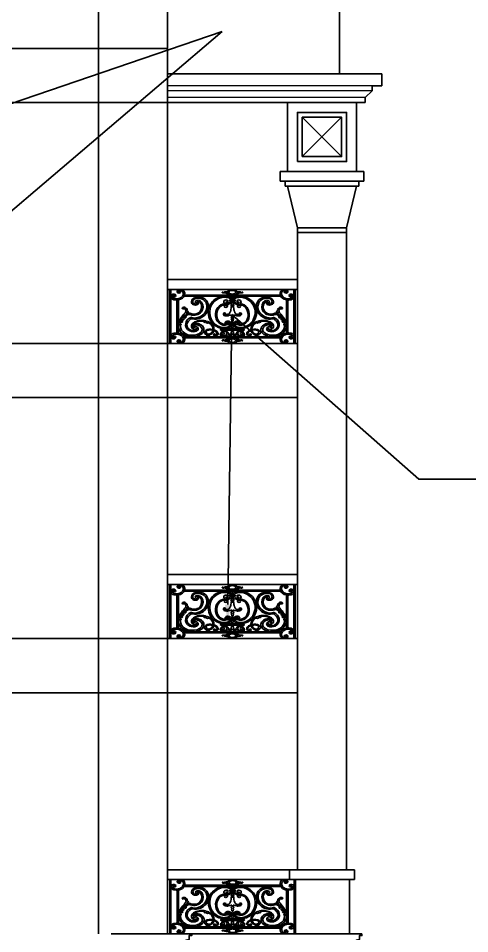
# Model space of a CAD drawing. Extents: x 185 to 567, y -69 to 170.
# Drawn here: x 414.89 to 419.47, y -42.09 to -32.78 of the extents above; entities that cross this region are included whole.
import ezdxf
from ezdxf import colors
from ezdxf.entities.mleader import LeaderData, LeaderLine
from ezdxf.math import Vec2, Vec3

# ---------------------------------------------------------------- set-up
doc = ezdxf.new("R2010")
doc.units = 0
doc.header["$LTSCALE"] = 0.25
doc.header["$MEASUREMENT"] = 0
doc.layers.get('0').update_dxf_attribs({"linetype": 'CONTINUOUS'})
for name, color, linetype in [('A-DTNM', 112, 'CONTINUOUS'), ('A-ELV 0', 10, 'CONTINUOUS'), ('A-ELV 1', 11, 'CONTINUOUS'), ('A-ELV 4', 41, 'CONTINUOUS'), ('A-FerFroge', 156, 'CONTINUOUS'), ('A-groves', 8, 'CONTINUOUS')]:
    doc.layers.add(name, color=color, linetype=linetype)
doc.layers.add('A-KORNISH', color=8, linetype='CONTINUOUS', lineweight=9)

# ---------------------------------------------------------------- blocks, each defined once
blk = doc.blocks.new('phk')
at = {"layer": 'A-ELV 0'}
for p, q in [((-0.35, 0.87, 0), (-0.35, 0.17, 0)), ((0.35, 0.87, 0), (0.35, 0.17, 0)), ((0.2, 0.32, 0), (-0.2, 0.72, 0)), ((0.2, 0.72, 0), (-0.2, 0.32, 0)), ((-0.425, 0.17, 0), (-0.425, 0.07, 0)), ((-0.425, 0.17, 0), (0.425, 0.17, 0)), ((-0.425, 0.17, 0), (-0.425, 0.07, 0)), ((0.425, 0.17, 0), (0.425, 0.07, 0)), ((-0.425, 0.07, 0), (0.425, 0.07, 0)), ((-0.375, 0.07, 0), (-0.375, 0.02, 0)), ((-0.375, 0.02, 0), (0.375, 0.02, 0)), ((-0.25, -0.4027, 0), (-0.35, 0.02, 0)), ((0.35, 0.02, 0), (0.25, -0.4027, 0)), ((0.375, 0.07, 0), (0.375, 0.02, 0)), ((0.25, -0.4027, 0), (-0.25, -0.4027, 0)), ((-0.25, -0.4027, 0), (-0.25, -6.93, 0)), ((0.25, -0.4527, 0), (-0.25, -0.4527, 0)), ((0.25, -0.4027, 0), (0.25, -6.93, 0)), ((-0.33, -7.03, 0), (-0.33, -6.93, 0)), ((-0.33, -6.93, 0), (0.33, -6.93, 0)), ((0.33, -7.03, 0), (0.33, -6.93, 0)), ((-0.33, -7.03, 0), (0.33, -7.03, 0)), ((-0.28, -7.58, 0), (-0.28, -7.03, 0)), ((0.28, -7.58, 0), (0.28, -7.03, 0))]:
    blk.add_line(p, q, dxfattribs=at)
at = {"layer": 'A-ELV 0', "elevation": 0}
for points in [[(-0.25, 0.27), (0.25, 0.27), (0.25, 0.77), (-0.25, 0.77)], [(-0.2, 0.32), (0.2, 0.32), (0.2, 0.72), (-0.2, 0.72)]]:
    blk.add_lwpolyline(points, close=True, dxfattribs=at)
blk = doc.blocks.new('A$C50FD488D')
for p, q in [((0.209, -0.6483), (0.209, -0.1009)), ((0.2186, -0.0998), (0.2186, -0.6493)), ((0.6548, -0.123), (0.6628, -0.123)), ((0.6548, -0.1403), (0.6647, -0.1403)), ((0.7452, -0.1403), (0.7353, -0.1403)), ((0.7452, -0.123), (0.7372, -0.123)), ((1.1814, -0.0998), (1.1814, -0.6493)), ((1.191, -0.6483), (1.191, -0.1009)), ((0.2661, -0.2081), (0.2661, -0.5419)), ((0.2779, -0.2064), (0.2779, -0.5436)), ((0.7, -0.1694), (0.3225, -0.1694)), ((0.7, -0.1578), (0.3264, -0.1578)), ((0.4338, -0.1694), (0.4338, -0.178)), ((0.4426, -0.1694), (0.4426, -0.1784)), ((0.6783, -0.2087), (0.6783, -0.2183)), ((0.7, -0.2072), (0.6798, -0.2072)), ((0.7, -0.1578), (1.0736, -0.1578)), ((0.7, -0.1694), (1.0775, -0.1694)), ((0.7, -0.2072), (0.7202, -0.2072)), ((0.7217, -0.2087), (0.7217, -0.2183)), ((0.9574, -0.1694), (0.9574, -0.1784)), ((0.9662, -0.1694), (0.9662, -0.178)), ((1.1221, -0.2064), (1.1221, -0.5436)), ((1.1339, -0.2081), (1.1339, -0.5419)), ((0.5161, -0.2804), (0.5121, -0.2804)), ((0.6798, -0.2197), (0.7, -0.2197)), ((0.7006, -0.2627), (0.6887, -0.2627)), ((0.7006, -0.2784), (0.6904, -0.2784)), ((0.695, -0.2742), (0.695, -0.2784)), ((0.6994, -0.2627), (0.7113, -0.2627)), ((0.6994, -0.2784), (0.7096, -0.2784)), ((0.7202, -0.2197), (0.7, -0.2197)), ((0.705, -0.2742), (0.705, -0.2784)), ((0.8839, -0.2804), (0.8879, -0.2804)), ((0.5125, -0.2997), (0.5102, -0.2997)), ((0.6839, -0.3272), (0.6818, -0.3272)), ((0.7161, -0.3272), (0.7182, -0.3272)), ((0.8875, -0.2997), (0.8898, -0.2997)), ((0.6957, -0.3623), (0.6957, -0.3754)), ((0.7043, -0.3623), (0.7043, -0.3754)), ((0.6196, -0.4984), (0.7, -0.4984)), ((0.6196, -0.4984), (0.6196, -0.5051)), ((0.7, -0.4984), (0.6493, -0.4984)), ((0.6721, -0.4527), (0.6721, -0.4606)), ((0.7, -0.4498), (0.675, -0.4498)), ((0.675, -0.4635), (0.7, -0.4635)), ((0.7, -0.4498), (0.725, -0.4498)), ((0.725, -0.4635), (0.7, -0.4635)), ((0.7, -0.4984), (0.7507, -0.4984)), ((0.7804, -0.4984), (0.7, -0.4984)), ((0.7279, -0.4527), (0.7279, -0.4606)), ((0.7804, -0.4984), (0.7804, -0.5051)), ((0.6071, -0.508), (0.6071, -0.5113)), ((0.6101, -0.5051), (0.7, -0.5051)), ((0.6101, -0.5142), (0.7, -0.5142)), ((0.7, -0.5051), (0.6493, -0.5051)), ((0.7, -0.5142), (0.6493, -0.5142)), ((0.6896, -0.5511), (0.6913, -0.5511)), ((0.6904, -0.5142), (0.6904, -0.5216)), ((0.6913, -0.5365), (0.6913, -0.5511)), ((0.7, -0.5051), (0.7507, -0.5051)), ((0.7899, -0.5051), (0.7, -0.5051)), ((0.7, -0.5142), (0.7507, -0.5142)), ((0.7899, -0.5142), (0.7, -0.5142)), ((0.7087, -0.5365), (0.7087, -0.5511)), ((0.7104, -0.5511), (0.7087, -0.5511)), ((0.7096, -0.5142), (0.7096, -0.5216)), ((0.7929, -0.508), (0.7929, -0.5113)), ((0.7, -0.5806), (0.3225, -0.5806)), ((0.7, -0.5922), (0.3264, -0.5922)), ((0.6548, -0.6097), (0.6647, -0.6097)), ((0.6548, -0.627), (0.6628, -0.627)), ((0.7, -0.5806), (1.0775, -0.5806)), ((0.7, -0.5922), (1.0736, -0.5922)), ((0.7452, -0.6097), (0.7353, -0.6097)), ((0.7452, -0.627), (0.7372, -0.627))]:
    blk.add_line(p, q)
at = {"extrusion": (0, 0, -1)}
for centre, major_axis, ratio, start_param, end_param in [((0.2823, -0.1222), (0.0157, 0), 0.986193, 1.044957, 3.500797), ((0.2921, -0.1258), (-0.0261, 0), 0.986193, 0.359204, 1.773868), ((0.2921, -0.1258), (0.014, 0), 0.986193, 3.500797, 4.101526), ((0.2934, -0.1324), (0.0205, 0), 0.986193, 4.240292, 5.936586), ((0.2858, -0.128), (-0.00887, 0), 0.986193, 1.609909, 4.186549), ((0.2934, -0.1324), (-0.0326, 0), 0.986193, 1.693369, 2.794993), ((0.2625, -0.1436), (-0.0534, 0), 0.986193, 2.793121, 3.920657), ((0.2625, -0.1436), (-0.0655, 0), 0.986193, 2.793121, 3.920657), ((0.6222, -0.13), (-0.0028, 0), 0.986193, -0.347364, 2.45784), ((0.6295, -0.1254), (-0.0114, 0), 0.986193, 4.153001, 5.767627), ((0.6295, -0.1254), (-0.00588, 0), 0.986193, 3.689898, 5.767627), ((0.6391, -0.1312), (-0.00547, 0), 0.986193, 0.548305, 1.353902), ((0.6406, -0.1429), (0.00954, 0), 0.986193, 4.147409, 5.443922), ((0.64, -0.1359), (0.0103, 0), 0.986193, 4.517077, 4.873859), ((0.6413, -0.1028), (0.0235, 0), 0.986193, 1.128208, 1.558447), ((0.645, -0.138), (-0.00206, 0.00206), 1, 1.523847, 1.779943), ((0.6548, -0.1317), (0.00879, 0), 0.986193, 1.570796, 2.558971), ((0.6548, -0.1317), (0.00879, 0), 0.986193, 4.310092, 4.712389), ((0.7, -0.1293), (-0.0381, 0), 0.770201, 4.712389, 7.853982), ((0.7, -0.1293), (-0.0273, 0.0003), 0.684091, 4.704331, 7.845923), ((0.2448, -0.173), (0.0261, 0), 0.986193, 2.925853, 4.340517), ((0.2516, -0.1742), (0.0326, 0), 0.986193, 1.904728, 3.006352), ((0.2516, -0.1742), (0.0205, 0), 0.986193, 1.904728, 3.601022), ((0.2448, -0.173), (0.014, 0), 0.986193, 3.739788, 4.340517), ((0.241, -0.1635), (0.0157, 0), 0.986193, 4.340517, 6.796357), ((0.2447, -0.165), (0.00696, 0), 0.986193, 3.141593, 9.424778), ((0.247, -0.1668), (0.00887, 0), 0.986193, 0.513172, 3.089812), ((0.2625, -0.1436), (-0.0655, 0), 0.986193, 3.920657, 5.048192), ((0.2625, -0.1436), (-0.0534, 0), 0.986193, 3.920657, 5.048192), ((0.4243, -0.2245), (0.045, 0), 0.986193, 3.136144, 4.437415), ((0.4243, -0.2245), (0.0343, 0), 0.986193, 3.117833, 4.149148), ((0.4308, -0.257), (-0.0667, 0), 0.986193, 1.189802, 2.81634), ((0.4306, -0.2453), (0.0316, 0), 0.986193, 4.08399, 5.814843), ((0.4353, -0.2481), (-0.0711, 0), 0.986193, 1.239292, 2.685863), ((0.683, -0.3257), (-0.1734, 0), 0.986193, 0.307207, 0.972216), ((0.683, -0.3257), (0.1621, 0), 0.986193, 3.544055, 4.113809), ((0.6371, -0.2594), (0.092, 0), 0.986193, 4.113809, 5.142554), ((0.6371, -0.2594), (0.0807, 0), 0.986193, 4.113809, 5.142554), ((0.6513, -0.2258), (-0.0189, 0), 0.986193, 0.23755, 1.917148), ((0.6541, -0.2182), (-0.0107, 0), 0.986193, 1.917148, 5.316293), ((0.6588, -0.2128), (-0.0287, 0), 0.986193, 2.000961, 2.94312), ((0.6588, -0.2128), (-0.04, 0), 0.986193, 2.000961, 2.99964), ((0.6798, -0.2087), (0.00147, 0), 0.986193, 3.141593, 4.712389), ((0.7044, -0.1907), (0.0109, 0), 0.986193, 2.526413, 3.810715), ((0.6844, -0.1751), (-0.0145, 0), 0.986193, 2.72718, 3.810715), ((0.3209, -0.2953), (0.0152, 0), 0.986193, 3.767232, 5.474069), ((0.2998, -0.3171), (0.0457, 0), 0.986193, -0.809116, -0.712984), ((0.411, -0.2282), (0.0318, 0), 0.986193, 1.02315, 3.250179), ((0.411, -0.2282), (0.0212, 0), 0.986193, 1.359839, 3.277918), ((0.419, -0.2277), (0.0104, 0), 0.986193, 3.141593, 9.424778), ((0.4148, -0.2381), (0.0107, 0), 0.986193, -0.207114, 1.517375), ((0.4148, -0.2381), (-0.0213, 0), 0.986193, 1.766722, 4.073893), ((0.4306, -0.2453), (0.021, 0), 0.986193, -1.540418, -0.468342), ((0.3646, -0.2783), (0.0949, 0), 0.986193, -0.468342, 0.502042), ((0.3646, -0.2783), (-0.1056, 0), 0.986193, 2.67325, 3.643635), ((0.3738, -0.2759), (-0.1269, 0), 0.986193, 2.81634, 3.559374), ((0.3935, -0.2713), (0.119, 0), 0.986193, -0.478494, 0.140238), ((0.6364, -0.3304), (0, 0.168), 0.749863, 2.987054, 5.054443), ((0.6372, -0.3587), (0, 0.1102), 0.634622, -1.455899, 0.198074), ((0.6575, -0.2273), (0.0253, 0), 0.986193, 1.662425, 3.379143), ((0.6441, -0.2665), (-0.0174, 0), 0.986193, 1.67343, 3.999532), ((0.6618, -0.2272), (0.0138, 0), 0.986193, 1.325993, 3.162944), ((0.6588, -0.2128), (0.04, 0), 0.986193, 0.177072, 1.662425), ((0.6588, -0.2128), (-0.0287, 0), 0.986193, 3.389621, 4.490786), ((0.6798, -0.2183), (0.00147, 0), 0.986193, 1.570796, 3.141593), ((0.5118, -0.2802), (0.1786, 0), 0.986193, -0.010351, 0.269948), ((0.7013, -0.2633), (-0.0127, 0), 0.986193, -1.050198, 0.054521), ((0.6956, -0.2483), (0.00484, 0), 0.986193, 2.222604, 4.060581), ((0.6951, -0.2595), (0.00403, 0), 0.986193, 2.222604, 4.060581), ((0.6833, -0.2323), (0.0155, 0), 0.986193, -0.501731, 0.918989), ((0.691, -0.2542), (0.00273, 0), 0.986193, -0.918989, 0.918989), ((0.6936, -0.5929), (-0.4456, 0), 0.986193, 0.456975, 0.619356), ((0.3143, -0.2907), (-0.0071, 0), 0.986193, 4.239124, 6.908824), ((0.3224, -0.3063), (-0.0107, 0), 0.986193, 1.097531, 2.553849), ((0.3036, -0.3187), (0.0334, 0), 0.986193, -0.587743, 0.619356), ((0.3359, -0.3583), (0.00328, 0), 0.986193, 1.056125, 3.391753), ((0.3327, -0.3493), (-0.0083, 0), 0.986193, 3.078791, 4.711877), ((0.3358, -0.2921), (0.00146, 0), 0.986193, 1.387681, 3.665061), ((0.3315, -0.2897), (-0.00351, 0), 0.986193, 2.51217, 3.665061), ((0.3376, -0.3017), (-0.00841, 0), 0.986193, 1.387681, 2.785357), ((0.3461, -0.3481), (0.00514, 0), 0.986193, 1.224743, 3.000432), ((0.3437, -0.3407), (0.00156, 0), 0.986193, 2.393715, 4.557851), ((0.3389, -0.3451), (-0.00499, 0), 0.986193, 2.393715, 2.865382), ((0.3445, -0.3136), (0.00147, 0), 0.986193, 1.906583, 3.426498), ((0.3456, -0.3139), (-0.00182, 0.00182), 1, 5.778964, 6.141834), ((0.3431, -0.3375), (0.00181, 0), 0.986193, -0.253663, 1.416259), ((0.332, -0.3037), (-0.0144, 0), 0.986193, 2.785357, 3.792328), ((0.3451, -0.3434), (-0.00147, 0), 0.986193, 4.095125, 6.006974), ((0.3617, -0.373), (-0.0219, 0), 0.986193, 0.60362, 0.944428), ((0.3386, -0.3303), (0.0165, 0), 0.986193, -1.23501, -0.133651), ((0.3466, -0.3366), (-0.00175, 0), 0.986193, -0.253663, 2.002078), ((0.36, -0.3641), (0.0243, 0), 0.986193, 4.095125, 5.362212), ((0.3487, -0.3289), (-0.00629, 0), 0.986193, 3.007942, 4.929364), ((0.3483, -0.3542), (-0.00144, 0), 0.986193, 1.218517, 4.325141), ((0.3617, -0.373), (0.0189, 0), 0.986193, 3.923198, 5.156681), ((0.3985, -0.2966), (0.0669, 0), 0.986193, 0.502042, 2.015089), ((0.4005, -0.2989), (0.0534, 0), 0.986193, 0.481174, 2.075535), ((0.3828, -0.2799), (-0.117, 0), 0.986193, 3.559374, 4.361123), ((0.3821, -0.2825), (0.1293, 0), 0.986193, 0.040903, 1.04538), ((0.6372, -0.3581), (0, 0.1052), 0.664345, 2.792693, 4.826957), ((0.6481, -0.3501), (-0.0189, 0), 0.986193, 4.424307, 6.467477), ((0.6382, -0.3467), (0.00867, 0), 0.986193, 3.141593, 9.424778), ((0.6534, -0.327), (0.0285, 0), 0.986193, 0.005829, 1.918893), ((0.4242, -0.4623), (0.1454, 0), 0.986193, 3.070847, 3.598568), ((0.4249, -0.4637), (-0.1398, 0), 0.986193, 0.223137, 0.363351), ((0.2968, -0.4152), (-0.00258, 0), 0.986193, 0.190764, 3.677531), ((0.3022, -0.4326), (-0.00495, 0), 0.986193, 0.367059, 1.782679), ((0.3022, -0.4183), (-0.00375, 0), 0.986193, -1.206139, 0.535939), ((0.3086, -0.4016), (-0.00766, 0), 0.986193, -0.544841, 0.757911), ((0.2993, -0.4259), (-0.00441, 0), 0.986193, 1.935454, 3.61259), ((0.3074, -0.4023), (-0.00629, 0), 0.986193, 3.685922, 5.738345), ((0.3031, -0.4013), (-0.00496, 0), 0.986193, 1.545099, 3.312198), ((0.3044, -0.4283), (-0.00631, 0), 0.986193, 2.192956, 4.91313), ((0.3122, -0.4176), (0.00705, 0), 0.986193, 2.192956, 4.9735), ((0.3085, -0.3882), (-0.00191, 0), 0.986193, 3.7565, 6.59316), ((0.2462, -0.3282), (0.0854, 0), 0.986193, 0.444529, 0.783696), ((0.3112, -0.4027), (0.00326, 0), 0.986193, 1.079241, 3.312198), ((0.3271, -0.4011), (0.0209, 0), 0.986193, 3.756501, 4.081862), ((0.3154, -0.4058), (-0.00536, 0), 0.986193, 2.583833, 4.9735), ((0.3066, -0.3735), (0.0138, 0), 0.986193, 0.400155, 0.940269), ((0.3302, -0.3967), (-0.0121, 0), 0.986193, -0.557759, 0.436551), ((0.3256, -0.3946), (0.00706, 0), 0.986193, 3.578144, 5.326019), ((0.3231, -0.3804), (-0.00404, 0), 0.986193, 0.400155, 2.512824), ((0.3269, -0.3661), (-0.00411, 0), 0.986193, 0.444529, 3.917405), ((0.3279, -0.3769), (0.00194, 0), 0.986193, -0.597423, 2.512824), ((0.3343, -0.3726), (-0.00575, 0), 0.986193, -0.597423, 0.701205), ((0.3323, -0.3853), (0.00445, 0), 0.986193, -0.122631, 2.184426), ((0.4137, -0.4531), (-0.0791, 0), 0.986193, 0.094175, 1.069333), ((0.3629, -0.3816), (-0.0264, 0), 0.986193, -0.122631, 0.984654), ((0.341, -0.3672), (-0.00708, 0), 0.986193, 1.056125, 1.960136), ((0.4591, -0.4875), (0.1219, 0), 0.986193, 3.626248, 3.961743), ((0.3793, -0.3901), (0.00656, 0), 0.986193, 4.127294, 5.247131), ((0.3829, -0.4142), (-0.0164, 0), 0.986193, 1.131987, 1.889406), ((0.4068, -0.3443), (0.0474, 0), 0.986193, 1.219531, 2.105538), ((0.4107, -0.3311), (-0.0723, 0), 0.986193, 4.186973, 5.030999), ((0.46, -0.5116), (-0.0986, 0), 0.986193, 0.847252, 1.876614), ((0.46, -0.5116), (-0.091, 0), 0.986193, 0.847252, 1.775558), ((0.4869, -0.4275), (0.00925, 0), 0.986193, 3.141593, 9.424778), ((0.5044, -0.435), (0.00925, 0), 0.986193, 3.141593, 9.424778), ((0.46, -0.5116), (0.0986, 0), 0.986193, -1.051426, -0.604473), ((0.6613, -0.4415), (-0.0187, 0), 0.986193, -0.611101, 1.440214), ((0.6599, -0.3629), (-0.00819, 0), 0.986193, 3.762001, 5.60071), ((0.6629, -0.4536), (0.031, 0), 0.986193, 4.581806, 6.159658), ((0.6777, -0.3759), (0.014, 0), 0.986193, 3.787884, 5.054616), ((0.6841, -0.3565), (-0.0067, 0), 0.986193, 3.987504, 4.964118), ((0.6917, -0.365), (-0.00484, 0), 0.986193, 0.845912, 2.529622), ((0.6934, -0.3825), (0.00433, 0), 0.986193, 1.875147, 4.408038), ((0.6963, -0.4005), (-0.00587, 0), 0.986193, -0.780965, 0.780965), ((0.6904, -0.3729), (-0.00589, 0), 0.986193, 3.583441, 4.408038), ((0.6906, -0.3915), (0.00524, 0), 0.986193, -1.266445, 1.266445), ((0.6868, -0.4098), (0.00756, 0), 0.986193, -0.780965, -0.059676), ((0.706, -0.4126), (0.0121, 0), 0.986193, 2.301082, 3.417667), ((0.6942, -0.4256), (0.0055, 0), 0.986193, -0.84051, 0.965496), ((0.3853, -0.4756), (0.1062, 0), 0.986193, 2.22596, 3.172079), ((0.2876, -0.4578), (0.0038, 0), 0.986193, 3.141593, 9.424778), ((0.2922, -0.4288), (-0.00571, 0), 0.986193, 3.508652, 5.408534), ((0.3854, -0.4756), (0.0917, 0), 0.986193, 2.216856, 3.176603), ((0.3217, -0.4709), (0.028, 0), 0.986193, 3.087824, 3.501086), ((0.3069, -0.4463), (0.0127, 0), 0.986193, 2.444401, 4.409658), ((0.2959, -0.4577), (0.00362, 0), 0.986193, -1.200664, 1.691177), ((0.4093, -0.4607), (0.0759, 0), 0.986193, 2.176291, 3.342001), ((0.4093, -0.4607), (0.0653, 0), 0.986193, 2.176291, 3.613177), ((0.4259, -0.4735), (-0.0471, 0), 0.986193, -0.551208, 0.847252), ((0.4021, -0.4879), (-0.0193, 0), 0.986193, 3.502327, 5.731977), ((0.4259, -0.4735), (0.0395, 0), 0.986193, 3.247905, 3.988844), ((0.4246, -0.4926), (-0.0447, 0), 0.986193, 0.555033, 2.128552), ((0.4208, -0.4878), (-0.0279, 0), 0.986193, 0.006108, 1.81447), ((0.3972, -0.4873), (0.00434, 0), 0.986193, -0.037495, 3.068222), ((0.4143, -0.4918), (0.0135, 0), 0.986193, 3.494217, 5.041103), ((0.4067, -0.5019), (0.0153, 0), 0.986193, -0.500246, 1.018559), ((0.4067, -0.5019), (-0.026, 0), 0.986193, 2.049556, 4.160152), ((0.4116, -0.5096), (-0.0517, 0), 0.986193, 1.883649, 3.597263), ((0.4116, -0.5096), (0.0662, 0), 0.986193, -0.984044, 0.45567), ((0.46, -0.5116), (0.091, 0), 0.986193, -0.95037, -0.604473), ((0.5419, -0.4474), (-0.00969, 0), 0.986193, 0.203134, 1.344916), ((0.4724, -0.5031), (-0.0759, 0), 0.986193, 2.537119, 3.56788), ((0.4724, -0.5031), (0.0836, 0), 0.986193, -0.604473, 0.213243), ((0.5419, -0.4474), (0.00969, 0), 0.986193, 0.579329, 1.596479), ((0.6447, -0.4482), (0.0501, 0), 0.986193, 0.31332, 1.348449), ((0.6625, -0.4377), (0.00464, 0), 0.986193, 1.87872, 4.710272), ((0.6628, -0.4536), (0.0208, 0), 0.986193, 4.699759, 6.096997), ((0.6504, -0.4512), (0.0333, 0), 0.986193, 0.38402, 1.030313), ((0.675, -0.4527), (0.00294, 0), 0.986193, 3.141593, 4.712389), ((0.675, -0.4606), (-0.00294, 0), 0.986193, 4.712389, 6.283185), ((0.6997, -0.4788), (-0.00775, 0), 0.986193, -0.81588, 0.81588), ((0.7035, -0.4388), (-0.0108, 0), 0.986193, -0.769176, 0.965496), ((0.689, -0.4676), (0.0079, 0), 0.986193, -0.546224, 0.81588), ((0.6877, -0.4914), (0.00973, 0), 0.986193, -0.81588, 0.81588), ((0.6938, -0.4481), (0.00262, 0), 0.986193, -0.769176, 0.769176), ((0.2448, -0.577), (-0.0261, 0), 0.986193, -1.198924, 0.21574), ((0.2516, -0.5758), (-0.0326, 0), 0.986193, 0.13524, 1.236864), ((0.2516, -0.5758), (0.0205, 0), 0.986193, 2.682163, 4.378457), ((0.2625, -0.6064), (0.0655, 0), 0.986193, 4.376586, 5.504121), ((0.2625, -0.6064), (0.0534, 0), 0.986193, 4.376586, 5.504121), ((0.2625, -0.6064), (0.0534, 0), 0.986193, -0.779064, 0.348471), ((0.2625, -0.6064), (-0.0655, 0), 0.986193, 2.362528, 3.490064), ((0.3775, -0.4944), (-0.0865, 0), 0.986193, 4.712389, 5.430246), ((0.3775, -0.4944), (-0.072, 0), 0.986193, 4.695569, 5.430246), ((0.3943, -0.4821), (0.0496, 0), 0.986193, 1.018559, 2.176291), ((0.3943, -0.4821), (0.0389, 0), 0.986193, 1.018559, 2.176291), ((0.3915, -0.4868), (0.0953, 0), 0.986193, 0.581027, 1.717764), ((0.3915, -0.4865), (-0.081, 0), 0.986193, 3.748469, 4.870759), ((0.5195, -0.5424), (-0.0388, 0), 0.986193, -0.010266, 1.508225), ((0.4892, -0.5422), (-0.00856, 0), 0.986193, 2.258777, 6.210372), ((0.4995, -0.5557), (-0.00856, 0), 0.986193, -1.220497, 2.8792), ((0.5144, -0.5326), (-0.02, 0), 0.986193, -0.153938, 1.183318), ((0.5067, -0.5257), (0.0397, 0), 0.986193, 0.971295, 1.828835), ((0.5049, -0.5732), (0.00492, 0), 0.986193, 2.129858, 4.153328), ((0.4978, -0.5619), (0.0086, 0), 0.986193, 0.273969, 1.011735), ((0.5198, -0.5432), (-0.0319, 0), 0.986193, 1.15152, 1.500262), ((0.5138, -0.5305), (-0.0241, 0), 0.986193, 4.01445, 4.96415), ((0.5225, -0.5619), (-0.0086, 0), 0.986193, -1.011735, -0.273969), ((0.5243, -0.5808), (-0.0781, 0), 0.986193, 1.477321, 2.262749), ((0.5243, -0.5808), (-0.0704, 0), 0.986193, 1.477321, 2.262749), ((0.5153, -0.5732), (-0.00492, 0), 0.986193, 2.129858, 4.153328), ((0.4992, -0.5119), (-0.0556, 0), 0.986193, 3.300043, 4.143488), ((0.4992, -0.5119), (-0.0479, 0), 0.986193, 3.629804, 4.033873), ((0.5604, -0.5612), (0.00859, 0), 0.986193, 2.449744, 4.261139), ((0.56, -0.5594), (0.00684, 0), 0.986193, 3.141593, 9.424778), ((0.5677, -0.5552), (-0.0181, 0), 0.986193, 4.232351, 5.591336), ((0.5677, -0.5552), (0.0104, 0), 0.986193, 1.090758, 1.92466), ((0.5501, -0.55), (0.0298, 0), 0.986193, -0.875887, -0.023874), ((0.566, -0.5518), (-0.0143, 0), 0.986193, 2.957403, 4.232351), ((0.5501, -0.55), (-0.0375, 0), 0.986193, 2.265705, 3.10214), ((0.566, -0.5518), (0.0219, 0), 0.986193, -0.154706, 1.090758), ((0.6303, -0.5559), (0.0253, 0), 0.986193, 1.521268, 3.60072), ((0.6101, -0.508), (0.00294, 0), 0.986193, 3.141593, 4.712389), ((0.6101, -0.5113), (-0.00294, 0), 0.986193, 4.712389, 6.283185), ((0.6223, -0.5518), (-0.0163, 0), 0.986193, 0.44789, 2.354725), ((0.6309, -0.5559), (0.0159, 0), 0.986193, 1.544729, 3.589483), ((0.6209, -0.5218), (-0.00525, 0), 0.986193, 4.527174, 6.98995), ((0.6335, -0.5468), (0.0332, 0), 0.986193, 4.187766, 6.285251), ((0.6335, -0.5468), (-0.0233, 0), 0.986193, 1.046173, 3.586786), ((0.6306, -0.5454), (-0.0265, 0), 0.986193, 3.586786, 4.686322), ((0.6319, -0.5465), (0.0348, 0), 0.986193, 0.432203, 1.57951), ((0.6335, -0.5468), (0.0233, 0.0233), 1, 1.165751, 1.225211), ((0.6629, -0.5649), (0.00605, 0), 0.986193, -1.339211, -0.50515), ((0.6682, -0.5516), (-0.00509, 0), 0.986193, 1.277223, 2.908786), ((0.675, -0.5583), (0.00781, 0), 0.986193, 1.353928, 2.636442), ((0.6815, -0.5485), (0.00856, 0), 0.986193, 0.31267, 2.908786), ((0.6789, -0.5753), (0.00989, 0), 0.986193, 4.495521, 5.311814), ((0.6873, -0.5607), (-0.00726, 0), 0.986193, 3.205723, 5.116798), ((0.695, -0.5214), (0.00463, 0), 0.986193, 1.620238, 3.108149), ((0.6976, -0.5357), (-0.00637, 0), 0.986193, -0.119702, 1.112412), ((0.6979, -0.5614), (0.00336, 0), 0.986193, 3.205723, 4.562542), ((0.6938, -0.528), (-0.00233, 0), 0.986193, 2.029181, 4.254004), ((0.6971, -0.5559), (-0.00221, 0), 0.986193, 3.148587, 4.562542), ((0.7005, -0.5558), (0.000869, 0.000869), 1, 3.843332, 5.068991), ((0.2448, -0.577), (-0.014, 0), 0.986193, -1.198924, -0.598195), ((0.241, -0.5865), (-0.0157, 0), 0.986193, 2.628421, 5.084261), ((0.2447, -0.585), (0.00696, 0), 0.986193, 3.141593, 9.424778), ((0.247, -0.5832), (-0.00887, 0), 0.986193, 0.05178, 2.628421), ((0.2823, -0.6278), (-0.0157, 0), 0.986193, -0.359204, 2.096636), ((0.2921, -0.6242), (0.0261, 0), 0.986193, 1.367724, 2.782388), ((0.284, -0.6242), (0.00696, 0), 0.986193, 3.141593, 9.424778), ((0.2921, -0.6242), (-0.014, 0), 0.986193, -0.959933, -0.359204), ((0.2934, -0.6176), (-0.0205, 0), 0.986193, 3.488192, 5.184486), ((0.2858, -0.622), (0.00887, 0), 0.986193, -1.044957, 1.531684), ((0.2934, -0.6176), (0.0326, 0), 0.986193, 0.3466, 1.448224), ((0.5001, -0.5809), (-0.00425, 0), 0.986193, 2.129858, 3.088852), ((0.5201, -0.5809), (-0.00425, 0), 0.986193, 0.05274, 1.011735), ((0.6222, -0.62), (0.0028, 0), 0.986193, 0.683753, 3.488957), ((0.6295, -0.6246), (0.0114, 0), 0.986193, 3.657151, 5.271777), ((0.6295, -0.6246), (0.00588, 0), 0.986193, 3.657151, 5.73488), ((0.6391, -0.6188), (0.00547, 0), 0.986193, 1.78769, 2.593288), ((0.6406, -0.6071), (0.00954, 0), 0.986193, 0.839263, 2.135776), ((0.64, -0.6141), (0.0103, 0), 0.986193, 1.409326, 1.766108), ((0.6413, -0.6472), (0.0235, 0), 0.986193, -1.558447, -1.128208), ((0.645, -0.612), (0.00206, 0.00206), 1, 1.36165, 1.617745), ((0.6548, -0.6183), (-0.00879, 0), 0.986193, 0.582622, 1.570796), ((0.6548, -0.6183), (0.00879, 0), 0.986193, 1.570796, 1.973093), ((0.7, -0.6207), (-0.0381, 0), 0.770201, 7.853982, 10.995574), ((0.7, -0.6207), (-0.0273, 0.0003), 0.684091, 1.562738, 4.704331)]:
    blk.add_ellipse(centre, major_axis=major_axis, ratio=ratio, start_param=start_param, end_param=end_param, dxfattribs=at)
for centre, major_axis in [((0.284, -0.1258), (-0.00696, 0)), ((0.648, -0.2711), (-0.0114, 0)), ((0.3399, -0.3042), (-0.00331, 0)), ((0.6569, -0.4495), (-0.00865, 0)), ((0.6274, -0.5486), (-0.0105, 0))]:
    blk.add_ellipse(centre, major_axis=major_axis, ratio=0.986193, dxfattribs=at)
for centre, major_axis, ratio, start_param, end_param in [((0.7, -0.1293), (0.0381, 0), 0.770201, 4.712389, 7.853982), ((0.7, -0.1293), (0.0273, 0.0003), 0.684091, 4.704331, 7.845923), ((0.7452, -0.1317), (-0.00879, 0), 0.986193, 4.310092, 4.712389), ((0.7452, -0.1317), (-0.00879, 0), 0.986193, 1.570796, 2.558971), ((0.7587, -0.1028), (-0.0235, 0), 0.986193, 1.128208, 1.558447), ((0.755, -0.138), (0.00206, 0.00206), 1, 1.523847, 1.779943), ((0.7594, -0.1429), (-0.00954, 0), 0.986193, 4.147409, 5.443922), ((0.76, -0.1359), (-0.0103, 0), 0.986193, 4.517077, 4.873859), ((0.7609, -0.1312), (0.00547, 0), 0.986193, 0.548305, 1.353902), ((0.7705, -0.1254), (0.0114, 0), 0.986193, 4.153001, 5.767627), ((0.7705, -0.1254), (0.00588, 0), 0.986193, 3.689898, 5.767627), ((0.7778, -0.13), (0.0028, 0), 0.986193, -0.347364, 2.45784), ((1.1375, -0.1436), (0.0655, 0), 0.986193, 2.793121, 3.920657), ((1.1066, -0.1324), (0.0326, 0), 0.986193, 1.693369, 2.794993), ((1.1375, -0.1436), (0.0534, 0), 0.986193, 2.793121, 3.920657), ((1.1066, -0.1324), (-0.0205, 0), 0.986193, 4.240292, 5.936586), ((1.1079, -0.1258), (0.0261, 0), 0.986193, 0.359204, 1.773868), ((1.1142, -0.128), (0.00887, 0), 0.986193, 1.609909, 4.186549), ((1.1177, -0.1222), (-0.0157, 0), 0.986193, 1.044957, 3.500797), ((1.1079, -0.1258), (-0.014, 0), 0.986193, 3.500797, 4.101526), ((0.7156, -0.1751), (0.0145, 0), 0.986193, 2.72718, 3.810715), ((0.7412, -0.2128), (0.04, 0), 0.986193, 2.000961, 2.99964), ((0.6956, -0.1907), (-0.0109, 0), 0.986193, 2.526413, 3.810715), ((0.7412, -0.2128), (0.0287, 0), 0.986193, 2.000961, 2.94312), ((0.7202, -0.2087), (-0.00147, 0), 0.986193, 3.141593, 4.712389), ((0.7629, -0.2594), (-0.092, 0), 0.986193, 4.113809, 5.142554), ((0.7629, -0.2594), (-0.0807, 0), 0.986193, 4.113809, 5.142554), ((0.7459, -0.2182), (0.0107, 0), 0.986193, 1.917148, 5.316293), ((0.7487, -0.2258), (0.0189, 0), 0.986193, 0.23755, 1.917148), ((0.717, -0.3257), (-0.1621, 0), 0.986193, 3.544055, 4.113809), ((0.717, -0.3257), (0.1734, 0), 0.986193, 0.307207, 0.972216), ((0.9647, -0.2481), (0.0711, 0), 0.986193, 1.239292, 2.685863), ((0.9692, -0.257), (0.0667, 0), 0.986193, 1.189802, 2.81634), ((0.9694, -0.2453), (-0.0316, 0), 0.986193, 4.08399, 5.814843), ((0.9757, -0.2245), (-0.045, 0), 0.986193, 3.136144, 4.437415), ((0.9757, -0.2245), (-0.0343, 0), 0.986193, 3.117833, 4.149148), ((1.1375, -0.1436), (0.0655, 0), 0.986193, 3.920657, 5.048192), ((1.1375, -0.1436), (0.0534, 0), 0.986193, 3.920657, 5.048192), ((1.159, -0.1635), (-0.0157, 0), 0.986193, 4.340517, 6.796357), ((1.153, -0.1668), (-0.00887, 0), 0.986193, 0.513172, 3.089812), ((1.1553, -0.165), (-0.00696, 0), 0.986193, 3.141593, 9.424778), ((1.1484, -0.1742), (-0.0205, 0), 0.986193, 1.904728, 3.601022), ((1.1484, -0.1742), (-0.0326, 0), 0.986193, 1.904728, 3.006352), ((1.1552, -0.173), (-0.014, 0), 0.986193, 3.739788, 4.340517), ((1.1552, -0.173), (-0.0261, 0), 0.986193, 2.925853, 4.340517), ((0.7167, -0.2323), (-0.0155, 0), 0.986193, -0.501731, 0.918989), ((0.7412, -0.2128), (-0.04, 0), 0.986193, 0.177072, 1.662425), ((0.6987, -0.2633), (0.0127, 0), 0.986193, -1.050198, 0.054521), ((0.709, -0.2542), (-0.00273, 0), 0.986193, -0.918989, 0.918989), ((0.7044, -0.2483), (-0.00484, 0), 0.986193, 2.222604, 4.060581), ((0.7049, -0.2595), (-0.00403, 0), 0.986193, 2.222604, 4.060581), ((0.8882, -0.2802), (-0.1786, 0), 0.986193, -0.010351, 0.269948), ((0.7412, -0.2128), (0.0287, 0), 0.986193, 3.389621, 4.490786), ((0.7202, -0.2183), (-0.00147, 0), 0.986193, 1.570796, 3.141593), ((0.7382, -0.2272), (-0.0138, 0), 0.986193, 1.325993, 3.162944), ((0.7559, -0.2665), (0.0174, 0), 0.986193, 1.67343, 3.999532), ((0.7636, -0.3304), (0, 0.168), 0.749863, 2.987054, 5.054443), ((0.7425, -0.2273), (-0.0253, 0), 0.986193, 1.662425, 3.379143), ((0.7628, -0.3587), (0, 0.1102), 0.634622, -1.455899, 0.198074), ((1.0065, -0.2713), (-0.119, 0), 0.986193, -0.478494, 0.140238), ((1.0262, -0.2759), (0.1269, 0), 0.986193, 2.81634, 3.559374), ((1.0354, -0.2783), (0.1056, 0), 0.986193, 2.67325, 3.643635), ((1.0354, -0.2783), (-0.0949, 0), 0.986193, -0.468342, 0.502042), ((0.9694, -0.2453), (-0.021, 0), 0.986193, -1.540418, -0.468342), ((0.9852, -0.2381), (0.0213, 0), 0.986193, 1.766722, 4.073893), ((0.981, -0.2277), (-0.0104, 0), 0.986193, 3.141593, 9.424778), ((0.989, -0.2282), (-0.0318, 0), 0.986193, 1.02315, 3.250179), ((0.9852, -0.2381), (-0.0107, 0), 0.986193, -0.207114, 1.517375), ((0.989, -0.2282), (-0.0212, 0), 0.986193, 1.359839, 3.277918), ((1.1002, -0.3171), (-0.0457, 0), 0.986193, -0.809116, -0.712984), ((1.0791, -0.2953), (-0.0152, 0), 0.986193, 3.767232, 5.474069), ((0.7466, -0.327), (-0.0285, 0), 0.986193, 0.005829, 1.918893), ((0.7628, -0.3581), (0, 0.1052), 0.664345, 2.792693, 4.826957), ((0.7519, -0.3501), (0.0189, 0), 0.986193, 4.424307, 6.467477), ((0.7618, -0.3467), (-0.00867, 0), 0.986193, 3.141593, 9.424778), ((1.0179, -0.2825), (-0.1293, 0), 0.986193, 0.040903, 1.04538), ((1.0172, -0.2799), (0.117, 0), 0.986193, 3.559374, 4.361123), ((1.0015, -0.2966), (-0.0669, 0), 0.986193, 0.502042, 2.015089), ((0.9995, -0.2989), (-0.0534, 0), 0.986193, 0.481174, 2.075535), ((1.04, -0.3641), (-0.0243, 0), 0.986193, 4.095125, 5.362212), ((1.0383, -0.373), (-0.0189, 0), 0.986193, 3.923198, 5.156681), ((1.0513, -0.3289), (0.00629, 0), 0.986193, 3.007942, 4.929364), ((1.0614, -0.3303), (-0.0165, 0), 0.986193, -1.23501, -0.133651), ((1.0517, -0.3542), (0.00144, 0), 0.986193, 1.218517, 4.325141), ((1.0383, -0.373), (0.0219, 0), 0.986193, 0.60362, 0.944428), ((1.0539, -0.3481), (-0.00514, 0), 0.986193, 1.224743, 3.000432), ((1.0534, -0.3366), (0.00175, 0), 0.986193, -0.253663, 2.002078), ((1.068, -0.3037), (0.0144, 0), 0.986193, 2.785357, 3.792328), ((1.0549, -0.3434), (0.00147, 0), 0.986193, 4.095125, 6.006974), ((1.0624, -0.3017), (0.00841, 0), 0.986193, 1.387681, 2.785357), ((1.0569, -0.3375), (-0.00181, 0), 0.986193, -0.253663, 1.416259), ((1.0555, -0.3136), (-0.00147, 0), 0.986193, 1.906583, 3.426498), ((1.0611, -0.3451), (0.00499, 0), 0.986193, 2.393715, 2.865382), ((1.0544, -0.3139), (0.00182, 0.00182), 1, 5.778964, 6.141834), ((1.0563, -0.3407), (-0.00156, 0), 0.986193, 2.393715, 4.557851), ((1.0673, -0.3493), (0.0083, 0), 0.986193, 3.078791, 4.711877), ((1.0964, -0.3187), (-0.0334, 0), 0.986193, -0.587743, 0.619356), ((1.0641, -0.3583), (-0.00328, 0), 0.986193, 1.056125, 3.391753), ((1.0642, -0.2921), (-0.00146, 0), 0.986193, 1.387681, 3.665061), ((1.0685, -0.2897), (0.00351, 0), 0.986193, 2.51217, 3.665061), ((1.0776, -0.3063), (0.0107, 0), 0.986193, 1.097531, 2.553849), ((0.7064, -0.5929), (0.4456, 0), 0.986193, 0.456975, 0.619356), ((1.0857, -0.2907), (0.0071, 0), 0.986193, 4.239124, 6.908824), ((0.7058, -0.4256), (-0.0055, 0), 0.986193, -0.84051, 0.965496), ((0.694, -0.4126), (-0.0121, 0), 0.986193, 2.301082, 3.417667), ((0.7094, -0.3915), (-0.00524, 0), 0.986193, -1.266445, 1.266445), ((0.7083, -0.365), (0.00484, 0), 0.986193, 0.845912, 2.529622), ((0.7096, -0.3729), (0.00589, 0), 0.986193, 3.583441, 4.408038), ((0.7132, -0.4098), (-0.00756, 0), 0.986193, -0.780965, -0.059676), ((0.7371, -0.4536), (-0.031, 0), 0.986193, 4.581806, 6.159658), ((0.7066, -0.3825), (-0.00433, 0), 0.986193, 1.875147, 4.408038), ((0.7037, -0.4005), (0.00587, 0), 0.986193, -0.780965, 0.780965), ((0.7159, -0.3565), (0.0067, 0), 0.986193, 3.987504, 4.964118), ((0.7223, -0.3759), (-0.014, 0), 0.986193, 3.787884, 5.054616), ((0.7401, -0.3629), (0.00819, 0), 0.986193, 3.762001, 5.60071), ((0.7387, -0.4415), (0.0187, 0), 0.986193, -0.611101, 1.440214), ((0.94, -0.5116), (-0.0986, 0), 0.986193, -1.051426, -0.604473), ((0.8956, -0.435), (-0.00925, 0), 0.986193, 3.141593, 9.424778), ((0.9131, -0.4275), (-0.00925, 0), 0.986193, 3.141593, 9.424778), ((0.94, -0.5116), (0.0986, 0), 0.986193, 0.847252, 1.876614), ((0.94, -0.5116), (0.091, 0), 0.986193, 0.847252, 1.775558), ((0.9893, -0.3311), (0.0723, 0), 0.986193, 4.186973, 5.030999), ((0.9932, -0.3443), (-0.0474, 0), 0.986193, 1.219531, 2.105538), ((1.0171, -0.4142), (0.0164, 0), 0.986193, 1.131987, 1.889406), ((1.0207, -0.3901), (-0.00656, 0), 0.986193, 4.127294, 5.247131), ((0.9409, -0.4875), (-0.1219, 0), 0.986193, 3.626248, 3.961743), ((0.9863, -0.4531), (0.0791, 0), 0.986193, 0.094175, 1.069333), ((1.0371, -0.3816), (0.0264, 0), 0.986193, -0.122631, 0.984654), ((1.059, -0.3672), (0.00708, 0), 0.986193, 1.056125, 1.960136), ((1.0677, -0.3853), (-0.00445, 0), 0.986193, -0.122631, 2.184426), ((1.0731, -0.3661), (0.00411, 0), 0.986193, 0.444529, 3.917405), ((1.0721, -0.3769), (-0.00194, 0), 0.986193, -0.597423, 2.512824), ((1.0657, -0.3726), (0.00575, 0), 0.986193, -0.597423, 0.701205), ((1.0744, -0.3946), (-0.00706, 0), 0.986193, 3.578144, 5.326019), ((1.0769, -0.3804), (0.00404, 0), 0.986193, 0.400155, 2.512824), ((1.1538, -0.3282), (-0.0854, 0), 0.986193, 0.444529, 0.783696), ((1.0846, -0.4058), (0.00536, 0), 0.986193, 2.583833, 4.9735), ((1.0698, -0.3967), (0.0121, 0), 0.986193, -0.557759, 0.436551), ((1.0934, -0.3735), (-0.0138, 0), 0.986193, 0.400155, 0.940269), ((1.0729, -0.4011), (-0.0209, 0), 0.986193, 3.756501, 4.081862), ((1.0878, -0.4176), (-0.00705, 0), 0.986193, 2.192956, 4.9735), ((1.0888, -0.4027), (-0.00326, 0), 0.986193, 1.079241, 3.312198), ((1.0926, -0.4023), (0.00629, 0), 0.986193, 3.685922, 5.738345), ((1.0956, -0.4283), (0.00631, 0), 0.986193, 2.192956, 4.91313), ((1.0915, -0.3882), (0.00191, 0), 0.986193, 3.7565, 6.59316), ((1.0969, -0.4013), (0.00496, 0), 0.986193, 1.545099, 3.312198), ((1.1007, -0.4259), (0.00441, 0), 0.986193, 1.935454, 3.61259), ((1.0978, -0.4326), (0.00495, 0), 0.986193, 0.367059, 1.782679), ((1.0914, -0.4016), (0.00766, 0), 0.986193, -0.544841, 0.757911), ((1.0978, -0.4183), (0.00375, 0), 0.986193, -1.206139, 0.535939), ((1.1032, -0.4152), (0.00258, 0), 0.986193, 0.190764, 3.677531), ((0.9751, -0.4637), (0.1398, 0), 0.986193, 0.223137, 0.363351), ((0.9758, -0.4623), (-0.1454, 0), 0.986193, 3.070847, 3.598568), ((0.711, -0.4676), (-0.0079, 0), 0.986193, -0.546224, 0.81588), ((0.7123, -0.4914), (-0.00973, 0), 0.986193, -0.81588, 0.81588), ((0.6965, -0.4388), (0.0108, 0), 0.986193, -0.769176, 0.965496), ((0.7062, -0.4481), (-0.00262, 0), 0.986193, -0.769176, 0.769176), ((0.7003, -0.4788), (0.00775, 0), 0.986193, -0.81588, 0.81588), ((0.7553, -0.4482), (-0.0501, 0), 0.986193, 0.31332, 1.348449), ((0.7372, -0.4536), (-0.0208, 0), 0.986193, 4.699759, 6.096997), ((0.7496, -0.4512), (-0.0333, 0), 0.986193, 0.38402, 1.030313), ((0.725, -0.4527), (-0.00294, 0), 0.986193, 3.141593, 4.712389), ((0.725, -0.4606), (0.00294, 0), 0.986193, 4.712389, 6.283185), ((0.7375, -0.4377), (-0.00464, 0), 0.986193, 1.87872, 4.710272), ((0.9276, -0.5031), (-0.0836, 0), 0.986193, -0.604473, 0.213243), ((0.9276, -0.5031), (0.0759, 0), 0.986193, 2.537119, 3.56788), ((0.8581, -0.4474), (-0.00969, 0), 0.986193, 0.579329, 1.596479), ((0.8581, -0.4474), (0.00969, 0), 0.986193, 0.203134, 1.344916), ((0.94, -0.5116), (-0.091, 0), 0.986193, -0.95037, -0.604473), ((0.9884, -0.5096), (-0.0662, 0), 0.986193, -0.984044, 0.45567), ((0.9884, -0.5096), (0.0517, 0), 0.986193, 1.883649, 3.597263), ((0.9754, -0.4926), (0.0447, 0), 0.986193, 0.555033, 2.128552), ((0.9933, -0.5019), (0.026, 0), 0.986193, 2.049556, 4.160152), ((0.9792, -0.4878), (0.0279, 0), 0.986193, 0.006108, 1.81447), ((0.9933, -0.5019), (-0.0153, 0), 0.986193, -0.500246, 1.018559), ((0.9979, -0.4879), (0.0193, 0), 0.986193, 3.502327, 5.731977), ((0.9857, -0.4918), (-0.0135, 0), 0.986193, 3.494217, 5.041103), ((1.0028, -0.4873), (-0.00434, 0), 0.986193, -0.037495, 3.068222), ((0.9741, -0.4735), (-0.0395, 0), 0.986193, 3.247905, 3.988844), ((0.9741, -0.4735), (0.0471, 0), 0.986193, -0.551208, 0.847252), ((0.9907, -0.4607), (-0.0653, 0), 0.986193, 2.176291, 3.613177), ((0.9907, -0.4607), (-0.0759, 0), 0.986193, 2.176291, 3.342001), ((1.0146, -0.4756), (-0.0917, 0), 0.986193, 2.216856, 3.176603), ((1.0147, -0.4756), (-0.1062, 0), 0.986193, 2.22596, 3.172079), ((1.0931, -0.4463), (-0.0127, 0), 0.986193, 2.444401, 4.409658), ((1.1041, -0.4577), (-0.00362, 0), 0.986193, -1.200664, 1.691177), ((1.1078, -0.4288), (0.00571, 0), 0.986193, 3.508652, 5.408534), ((1.0783, -0.4709), (-0.028, 0), 0.986193, 3.087824, 3.501086), ((1.1124, -0.4578), (-0.0038, 0), 0.986193, 3.141593, 9.424778), ((0.6995, -0.5558), (-0.000869, 0.000869), 1, 3.843332, 5.068991), ((0.7029, -0.5559), (0.00221, 0), 0.986193, 3.148587, 4.562542), ((0.7021, -0.5614), (-0.00336, 0), 0.986193, 3.205723, 4.562542), ((0.7062, -0.528), (0.00233, 0), 0.986193, 2.029181, 4.254004), ((0.705, -0.5214), (-0.00463, 0), 0.986193, 1.620238, 3.108149), ((0.7024, -0.5357), (0.00637, 0), 0.986193, -0.119702, 1.112412), ((0.7127, -0.5607), (0.00726, 0), 0.986193, 3.205723, 5.116798), ((0.7185, -0.5485), (-0.00856, 0), 0.986193, 0.31267, 2.908786), ((0.7211, -0.5753), (-0.00989, 0), 0.986193, 4.495521, 5.311814), ((0.725, -0.5583), (-0.00781, 0), 0.986193, 1.353928, 2.636442), ((0.7318, -0.5516), (0.00509, 0), 0.986193, 1.277223, 2.908786), ((0.7371, -0.5649), (-0.00605, 0), 0.986193, -1.339211, -0.50515), ((0.7665, -0.5468), (-0.0332, 0), 0.986193, 4.187766, 6.285251), ((0.7665, -0.5468), (-0.0233, 0.0233), 1, 1.165751, 1.225211), ((0.7681, -0.5465), (-0.0348, 0), 0.986193, 0.432203, 1.57951), ((0.7665, -0.5468), (0.0233, 0), 0.986193, 1.046173, 3.586786), ((0.7694, -0.5454), (0.0265, 0), 0.986193, 3.586786, 4.686322), ((0.7777, -0.5518), (0.0163, 0), 0.986193, 0.44789, 2.354725), ((0.7697, -0.5559), (-0.0253, 0), 0.986193, 1.521268, 3.60072), ((0.7691, -0.5559), (-0.0159, 0), 0.986193, 1.544729, 3.589483), ((0.7791, -0.5218), (0.00525, 0), 0.986193, 4.527174, 6.98995), ((0.7899, -0.508), (-0.00294, 0), 0.986193, 3.141593, 4.712389), ((0.7899, -0.5113), (0.00294, 0), 0.986193, 4.712389, 6.283185), ((0.834, -0.5518), (-0.0219, 0), 0.986193, -0.154706, 1.090758), ((0.8499, -0.55), (0.0375, 0), 0.986193, 2.265705, 3.10214), ((0.834, -0.5518), (0.0143, 0), 0.986193, 2.957403, 4.232351), ((0.8499, -0.55), (-0.0298, 0), 0.986193, -0.875887, -0.023874), ((0.8323, -0.5552), (0.0181, 0), 0.986193, 4.232351, 5.591336), ((0.8757, -0.5808), (0.0781, 0), 0.986193, 1.477321, 2.262749), ((0.8323, -0.5552), (-0.0104, 0), 0.986193, 1.090758, 1.92466), ((0.8757, -0.5808), (0.0704, 0), 0.986193, 1.477321, 2.262749), ((0.84, -0.5594), (-0.00684, 0), 0.986193, 3.141593, 9.424778), ((0.8396, -0.5612), (-0.00859, 0), 0.986193, 2.449744, 4.261139), ((0.9008, -0.5119), (0.0556, 0), 0.986193, 3.300043, 4.143488), ((0.9008, -0.5119), (0.0479, 0), 0.986193, 3.629804, 4.033873), ((0.8862, -0.5305), (0.0241, 0), 0.986193, 4.01445, 4.96415), ((0.8933, -0.5257), (-0.0397, 0), 0.986193, 0.971295, 1.828835), ((0.8847, -0.5732), (0.00492, 0), 0.986193, 2.129858, 4.153328), ((0.8775, -0.5619), (0.0086, 0), 0.986193, -1.011735, -0.273969), ((0.8802, -0.5432), (0.0319, 0), 0.986193, 1.15152, 1.500262), ((0.8805, -0.5424), (0.0388, 0), 0.986193, -0.010266, 1.508225), ((0.9005, -0.5557), (0.00856, 0), 0.986193, -1.220497, 2.8792), ((0.8856, -0.5326), (0.02, 0), 0.986193, -0.153938, 1.183318), ((0.9022, -0.5619), (-0.0086, 0), 0.986193, 0.273969, 1.011735), ((0.8951, -0.5732), (-0.00492, 0), 0.986193, 2.129858, 4.153328), ((0.9108, -0.5422), (0.00856, 0), 0.986193, 2.258777, 6.210372), ((1.0085, -0.4868), (-0.0953, 0), 0.986193, 0.581027, 1.717764), ((1.0085, -0.4865), (0.081, 0), 0.986193, 3.748469, 4.870759), ((1.0057, -0.4821), (-0.0496, 0), 0.986193, 1.018559, 2.176291), ((1.0057, -0.4821), (-0.0389, 0), 0.986193, 1.018559, 2.176291), ((1.0225, -0.4944), (0.072, 0), 0.986193, 4.695569, 5.430246), ((1.0225, -0.4944), (0.0865, 0), 0.986193, 4.712389, 5.430246), ((1.1375, -0.6064), (0.0655, 0), 0.986193, 2.362528, 3.490064), ((1.1375, -0.6064), (-0.0534, 0), 0.986193, -0.779064, 0.348471), ((1.1375, -0.6064), (-0.0655, 0), 0.986193, 4.376586, 5.504121), ((1.1375, -0.6064), (-0.0534, 0), 0.986193, 4.376586, 5.504121), ((1.1484, -0.5758), (-0.0205, 0), 0.986193, 2.682163, 4.378457), ((1.1484, -0.5758), (0.0326, 0), 0.986193, 0.13524, 1.236864), ((1.1552, -0.577), (0.0261, 0), 0.986193, -1.198924, 0.21574), ((0.7, -0.6207), (0.0381, 0), 0.770201, 7.853982, 10.995574), ((0.7, -0.6207), (0.0273, 0.0003), 0.684091, 1.562738, 4.704331), ((0.7452, -0.6183), (0.00879, 0), 0.986193, 0.582622, 1.570796), ((0.7452, -0.6183), (-0.00879, 0), 0.986193, 1.570796, 1.973093), ((0.7587, -0.6472), (-0.0235, 0), 0.986193, -1.558447, -1.128208), ((0.755, -0.612), (-0.00206, 0.00206), 1, 1.36165, 1.617745), ((0.7594, -0.6071), (-0.00954, 0), 0.986193, 0.839263, 2.135776), ((0.76, -0.6141), (-0.0103, 0), 0.986193, 1.409326, 1.766108), ((0.7609, -0.6188), (-0.00547, 0), 0.986193, 1.78769, 2.593288), ((0.7705, -0.6246), (-0.0114, 0), 0.986193, 3.657151, 5.271777), ((0.7705, -0.6246), (-0.00588, 0), 0.986193, 3.657151, 5.73488), ((0.7778, -0.62), (-0.0028, 0), 0.986193, 0.683753, 3.488957), ((0.8799, -0.5809), (0.00425, 0), 0.986193, 0.05274, 1.011735), ((0.8999, -0.5809), (0.00425, 0), 0.986193, 2.129858, 3.088852), ((1.1066, -0.6176), (-0.0326, 0), 0.986193, 0.3466, 1.448224), ((1.1066, -0.6176), (0.0205, 0), 0.986193, 3.488192, 5.184486), ((1.1079, -0.6242), (-0.0261, 0), 0.986193, 1.367724, 2.782388), ((1.1142, -0.622), (-0.00887, 0), 0.986193, -1.044957, 1.531684), ((1.116, -0.6242), (-0.00696, 0), 0.986193, 3.141593, 9.424778), ((1.1177, -0.6278), (0.0157, 0), 0.986193, -0.359204, 2.096636), ((1.1079, -0.6242), (0.014, 0), 0.986193, -0.959933, -0.359204), ((1.159, -0.5865), (0.0157, 0), 0.986193, 2.628421, 5.084261), ((1.153, -0.5832), (0.00887, 0), 0.986193, 0.05178, 2.628421), ((1.1553, -0.585), (-0.00696, 0), 0.986193, 3.141593, 9.424778), ((1.1552, -0.577), (0.014, 0), 0.986193, -1.198924, -0.598195)]:
    blk.add_ellipse(centre, major_axis=major_axis, ratio=ratio, start_param=start_param, end_param=end_param)
for centre, major_axis in [((1.116, -0.1258), (0.00696, 0)), ((0.752, -0.2711), (0.0114, 0)), ((1.0601, -0.3042), (0.00331, 0)), ((0.7431, -0.4495), (0.00865, 0)), ((0.7726, -0.5486), (0.0105, 0))]:
    blk.add_ellipse(centre, major_axis=major_axis, ratio=0.986193)
for points, knots in [([(0.6676, -0.4794), (0.6553, -0.4855), (0.6458, -0.4872), (0.6364, -0.4872), (0.6, -0.4872), (0.5629, -0.4614), (0.5192, -0.3733), (0.5177, -0.3122), (0.5338, -0.2631)], [6.027743, 6.027743, 6.027743, 6.027743, 6.283185, 6.283185, 6.283185, 7.269804, 7.269804, 8.291248, 8.291248, 8.291248, 8.291248]), ([(0.5777, -0.3468), (0.5799, -0.3164), (0.5914, -0.2883), (0.619, -0.2602), (0.6334, -0.2561), (0.6471, -0.26)], [4.827286, 4.827286, 4.827286, 4.827286, 5.70956, 5.70956, 6.446715, 6.446715, 6.446715, 6.446715]), ([(0.7324, -0.4794), (0.7447, -0.4855), (0.7542, -0.4872), (0.7636, -0.4872), (0.8, -0.4872), (0.8371, -0.4614), (0.8808, -0.3733), (0.8823, -0.3122), (0.8662, -0.2631)], [6.027743, 6.027743, 6.027743, 6.027743, 6.283185, 6.283185, 6.283185, 7.269804, 7.269804, 8.291248, 8.291248, 8.291248, 8.291248]), ([(0.8223, -0.3468), (0.8201, -0.3164), (0.8086, -0.2883), (0.781, -0.2602), (0.7666, -0.2561), (0.7529, -0.26)], [4.827286, 4.827286, 4.827286, 4.827286, 5.70956, 5.70956, 6.446715, 6.446715, 6.446715, 6.446715]), ([(0.646, -0.4521), (0.626, -0.4568), (0.6047, -0.4452), (0.5807, -0.3984), (0.5758, -0.3721), (0.5777, -0.3468)], [6.123586, 6.123586, 6.123586, 6.123586, 7.196425, 7.196425, 7.96855, 7.96855, 7.96855, 7.96855]), ([(0.754, -0.4521), (0.774, -0.4568), (0.7953, -0.4452), (0.8193, -0.3984), (0.8242, -0.3721), (0.8223, -0.3468)], [6.123586, 6.123586, 6.123586, 6.123586, 7.196425, 7.196425, 7.96855, 7.96855, 7.96855, 7.96855])]:
    blk.add_open_spline(points, degree=3, knots=knots)
blk = doc.blocks.new('A$C7860229F')
blk.add_lwpolyline([(0.1263, 0.285), (0.1263, 0.265), (0.1, 0.265), (0.1, 0.225, 0.394493), (0.02, 0.145), (0, 0.145), (0, -0.145), (0.02, -0.145, 0.394493), (0.1, -0.225), (0.1, -0.265)], format="xyb")

msp = doc.modelspace()

# ---------------------------------------------------------------- linework, layer by layer
at = {"layer": 'A-ELV 0'}
for p, q in [((416.4022, -35.4357, 0), (417.7222, -35.4357, 0)), ((416.4022, -35.5357, 0), (417.7222, -35.5357, 0)), ((416.4022, -36.0857, 0), (417.7222, -36.0857, 0)), ((416.4022, -36.6357, 0), (417.7222, -36.6357, 0)), ((416.4022, -38.4357, 0), (417.7222, -38.4357, 0)), ((416.4022, -38.5357, 0), (417.7222, -38.5357, 0)), ((416.4022, -39.0857, 0), (417.7222, -39.0857, 0)), ((416.4022, -39.6357, 0), (417.7222, -39.6357, 0)), ((416.4022, -41.4357, 0), (417.6422, -41.4356, 0)), ((416.4022, -41.5357, 0), (417.6422, -41.5357, 0)), ((416.6486, -42.0857, 0), (418.3785, -42.0857, 0))]:
    msp.add_line(p, q, dxfattribs=at)
at = {"layer": 'A-ELV 1'}
for p, q in [((416.4022, -15.6357, 0), (416.4022, -42.0857, 0)), ((418.1522, -32.6456, 0), (418.1522, -33.3457, 0)), ((418.5822, -33.3457, 0), (416.4022, -33.3457, 0)), ((418.5822, -33.3457, 0), (418.5822, -33.4657, 0)), ((418.4822, -33.4657, 0), (418.4822, -33.5157, 0)), ((418.4822, -33.4657, 0), (418.5822, -33.4657, 0)), ((418.4822, -33.5157, 0), (418.4122, -33.5857, 0)), ((418.4122, -33.5857, 0), (418.4122, -33.6357, 0)), ((418.4122, -33.6357, 0), (416.4022, -33.6357, 0)), ((415.8285, -42.0857, 0), (416.6486, -42.0857, 0))]:
    msp.add_line(p, q, dxfattribs=at)
at = {"layer": 'A-ELV 4'}
msp.add_line((415.7022, -15.6357, 0), (415.7022, -42.0857, 0), dxfattribs=at)
at = {"layer": 'A-groves'}
for p, q in [((416.4022, -33.0857, -0.0003), (396.9322, -33.0857, 0)), ((416.4022, -33.6357, -0.0003), (396.9322, -33.6357, 0)), ((416.4022, -36.0857, -0.0003), (396.9322, -36.0857, 0)), ((416.4022, -36.6357, -0.0003), (396.9322, -36.6357, 0)), ((416.4022, -39.0857, -0.0003), (396.9322, -39.0857, 0)), ((416.4022, -39.6357, -0.0003), (396.9322, -39.6357, 0))]:
    msp.add_line(p, q, dxfattribs=at)
at = {"layer": 'A-KORNISH'}
for p, q in [((418.4822, -33.4657, 0), (416.4022, -33.4657, 0)), ((418.4822, -33.5157, 0), (416.4022, -33.5157, 0)), ((418.4122, -33.5857, 0), (416.4022, -33.5857, 0))]:
    msp.add_line(p, q, dxfattribs=at)

# ---------------------------------------------------------------- block references
at = {"color": 6}
msp.add_blockref('phk', (417.9722, -34.5056, 0), dxfattribs=at)
at = {"layer": 'A-ELV 0'}
msp.add_blockref('A$C7860229F', (418.2522, -42.3707, 0), dxfattribs=at)
at = {"layer": 'A-ELV 1'}
msp.add_blockref('A$C7860229F', (416.5223, -42.3707, 0), dxfattribs=at)
at = {"layer": 'A-FerFroge', "extrusion": (0, 0, -1), "xscale": -1.299999999999955}
for p, zscale in [((-416.1522, -35.4357, 0), -0.9999999999999999), ((-416.1522, -38.4357, 0), -1), ((-416.1537, -41.4357, 0), -1)]:
    msp.add_blockref('A$C50FD488D', p, dxfattribs=dict(at, zscale=zscale))

# ---------------------------------------------------------------- leaders
at = {"layer": 'A-DTNM'}
ml = msp.add_multileader_mtext('Standard', dxfattribs=at)
ml.set_content('', color=256)
ml.set_leader_properties()
ml.build(insert=Vec2(0, 0))
ml.multileader.update_dxf_attribs({"text_right_attachment_type": 6, "dogleg_length": 0.36, "arrow_head_size": 0.18})
ctx = ml.context
ctx.base_point, ctx.char_height, ctx.arrow_head_size, ctx.landing_gap_size, ctx.plane_origin = Vec3(407.8784, -34.6638), 0.18, 0.18, 0.09, Vec3(412.9588, -35.3239)
ctx.right_attachment, ctx.text_align_type = 6, 2
notes = []
notes.append((ctx, [(0, (1, 1, 0), (411.5727, -34.7538), (-1, 0), 3.5143, [(1, [(412.9828, -36.2992), (416.9588, -32.9137)], 0, [])])]))
ctx.mtext.insert, ctx.mtext.alignment, ctx.mtext.flow_direction = Vec3(407.9684, -34.5738), 3, 5
ml = msp.add_multileader_mtext('Standard', dxfattribs=at)
ml.set_content('', color=256)
ml.set_leader_properties()
ml.build(insert=Vec2(0, 0))
ml.multileader.update_dxf_attribs({"text_right_attachment_type": 6, "dogleg_length": 0.36, "arrow_head_size": 0.18})
ctx = ml.context
ctx.base_point, ctx.char_height, ctx.arrow_head_size, ctx.landing_gap_size, ctx.plane_origin = Vec3(422.0669, -37.4647, 0), 0.18, 0.18, 0.09, Vec3(417.0142, -38.9202, 0)
ctx.right_attachment = 6
notes.append((ctx, [(0, (1, 1, 0), (418.9578, -37.4647, 0), (1, 0), 3.1091, [(1, [(417.0142, -38.9202, 0), (417.0575, -35.7894, 0)], 0, [])])]))
ctx.mtext.insert, ctx.mtext.rotation, ctx.mtext.flow_direction = Vec3(422.1569, -37.3747, 0), 6.283185, 5
for ctx, leaders in notes:
    for number, flags, end, landing, length, lines in leaders:
        leader = LeaderData()
        leader.index, (leader.has_last_leader_line, leader.has_dogleg_vector, leader.attachment_direction) = number, flags
        leader.last_leader_point, leader.dogleg_vector, leader.dogleg_length = Vec3(end), Vec3(landing), length
        for number, points, colour, breaks in lines:
            line = LeaderLine()
            line.index, line.vertices, line.color, line.breaks = number, Vec3.list(points), colors.encode_raw_color(colour), breaks
            leader.lines.append(line)
        ctx.leaders.append(leader)

doc.saveas('drawing.dxf')
